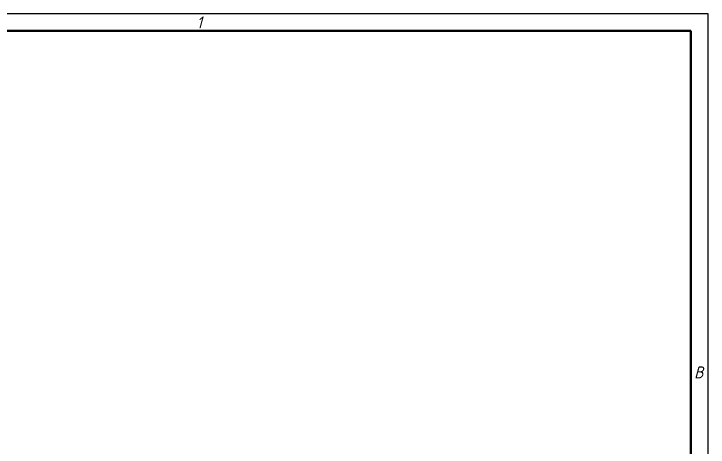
# Model space of a CAD drawing. Header units: millimetres. Extents: x 0 to 594, y 0 to 489.
# Drawn here: x 391.4 to 594, y 293.4 to 420 of the extents above; entities that cross this region are included whole.
import ezdxf
from ezdxf.enums import TextEntityAlignment as Align

# ---------------------------------------------------------------- set-up
doc = ezdxf.new("R2010")
doc.units = ezdxf.units.MM
doc.layers.add('AM_BOR', color=7, linetype='Continuous', lineweight=35)
doc.styles.add('ACGOSTTS', font='geniso.shx', dxfattribs={"oblique": 15, "height": 3.5})

# ---------------------------------------------------------------- blocks, each defined once
blk = doc.blocks.new('GOST_A2_LANDSCAPE')
at = {"layer": 'AM_BOR', "color": 1, "lineweight": 25}
for p, q in [((594, 420), (0, 420)), ((594, 0), (594, 420))]:
    blk.add_line(p, q, dxfattribs=at)
at = {"layer": 'AM_BOR', "color": 7, "lineweight": 50}
for p, q in [((589, 415), (20, 415)), ((589, 5), (589, 415))]:
    blk.add_line(p, q, dxfattribs=at)
at = {"layer": 'AM_BOR', "color": 1, "lineweight": 25, "style": 'ACGOSTTS', "oblique": 15}
blk.add_text('1', height=3.5, dxfattribs=at).set_placement((445.5, 417.5), align=Align.MIDDLE_CENTER)
blk.add_text('B', height=3.5, dxfattribs=at).set_placement((589.93, 313.5))

msp = doc.modelspace()

# ---------------------------------------------------------------- block references
at = {"lineweight": 0}
msp.add_blockref('GOST_A2_LANDSCAPE', (0, 0), dxfattribs=at)

doc.saveas('drawing.dxf')
